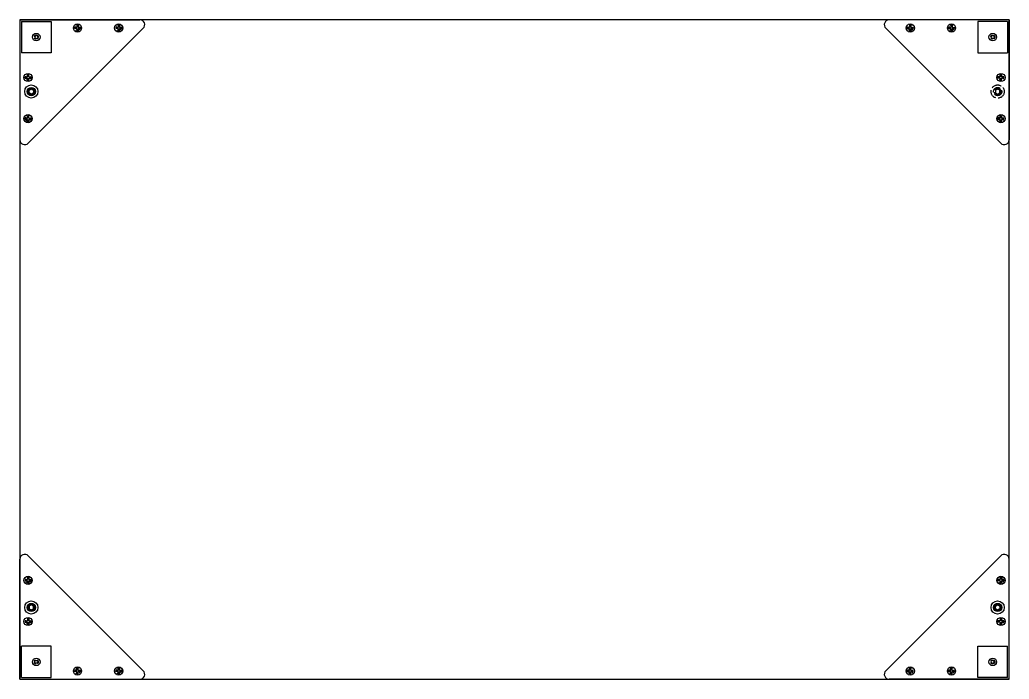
# Model space of a CAD drawing. Header units: centimetres. Extents: x 95 to 1072, y -88 to 650.
# Drawn here: x 320.3 to 380.3, y 41.8 to 81.8 of the extents above; entities that cross this region are included whole.
import ezdxf

# ---------------------------------------------------------------- set-up
doc = ezdxf.new("R2010")
doc.units = ezdxf.units.CM
doc.linetypes.add('ACAD_ISO02W100', pattern=[15, 12, -3])
doc.layers.add('mobile', color=7, linetype='Continuous')
doc.layers.add('Viti', color=90, linetype='Continuous')

msp = doc.modelspace()

# ---------------------------------------------------------------- linework, layer by layer
at = {"layer": 'mobile'}
for p, q in [((320.317, 81.797), (320.317, 74.522)), ((320.317, 81.797), (327.593, 81.797)), ((320.417, 81.697), (320.417, 79.797)), ((320.417, 81.697), (322.217, 81.697)), ((322.217, 81.697), (322.217, 79.797)), ((380.317, 81.797), (373.042, 81.797)), ((378.417, 81.697), (378.417, 79.797)), ((380.217, 81.697), (378.417, 81.697)), ((380.217, 81.697), (380.217, 79.797)), ((380.317, 81.797), (380.317, 74.522)), ((320.829, 74.31), (327.805, 81.285)), ((379.805, 74.31), (372.829, 81.285)), ((322.217, 79.797), (320.417, 79.797)), ((378.417, 79.797), (380.217, 79.797)), ((320.829, 49.285), (327.805, 42.31)), ((379.805, 49.285), (372.829, 42.31)), ((320.317, 41.797), (320.317, 49.073)), ((380.317, 41.797), (380.317, 49.073)), ((322.217, 43.797), (320.417, 43.797)), ((320.417, 41.897), (320.417, 43.797)), ((322.217, 41.897), (322.217, 43.797)), ((378.417, 41.897), (378.417, 43.797)), ((378.417, 43.797), (380.217, 43.797)), ((380.217, 41.897), (380.217, 43.797)), ((320.317, 41.797), (327.593, 41.797)), ((320.417, 41.897), (322.217, 41.897)), ((380.317, 41.797), (373.042, 41.797)), ((380.217, 41.897), (378.417, 41.897))]:
    msp.add_line(p, q, dxfattribs=at)
msp.add_lwpolyline([(320.317, 41.797), (380.317, 41.797), (380.317, 81.797), (320.317, 81.797)], close=True, dxfattribs=at)
for centre, start, end in [((327.593, 81.497), 315, 90), ((373.042, 81.497), 90, 225), ((320.617, 74.522), 180, 315), ((380.017, 74.522), 225, 0), ((320.617, 49.073), 45, 180), ((380.017, 49.073), 0, 135), ((327.593, 42.097), 270, 45), ((373.042, 42.097), 135, 270)]:
    msp.add_arc(centre, 0.3, start, end, dxfattribs=at)
at = {"layer": 'Viti'}
for p, q in [((323.634, 81.336), (323.634, 81.259)), ((323.778, 81.336), (323.634, 81.336)), ((323.778, 81.259), (323.634, 81.259)), ((323.778, 81.481), (323.778, 81.336)), ((323.856, 81.481), (323.778, 81.481)), ((323.778, 81.259), (323.778, 81.097)), ((323.856, 81.097), (323.778, 81.097)), ((323.856, 81.481), (323.856, 81.336)), ((324.017, 81.336), (323.856, 81.336)), ((323.856, 81.259), (323.856, 81.097)), ((324.017, 81.259), (323.856, 81.259)), ((324.017, 81.336), (324.017, 81.259)), ((326.134, 81.336), (326.134, 81.259)), ((326.278, 81.336), (326.134, 81.336)), ((326.278, 81.259), (326.134, 81.259)), ((326.278, 81.481), (326.278, 81.336)), ((326.356, 81.481), (326.278, 81.481)), ((326.278, 81.259), (326.278, 81.097)), ((326.356, 81.097), (326.278, 81.097)), ((326.356, 81.481), (326.356, 81.336)), ((326.517, 81.336), (326.356, 81.336)), ((326.356, 81.259), (326.356, 81.097)), ((326.517, 81.259), (326.356, 81.259)), ((326.517, 81.336), (326.517, 81.259)), ((374.117, 81.336), (374.117, 81.259)), ((374.117, 81.336), (374.278, 81.336)), ((374.117, 81.259), (374.278, 81.259)), ((374.278, 81.481), (374.278, 81.336)), ((374.278, 81.481), (374.356, 81.481)), ((374.278, 81.259), (374.278, 81.097)), ((374.278, 81.097), (374.356, 81.097)), ((374.356, 81.481), (374.356, 81.336)), ((374.356, 81.336), (374.501, 81.336)), ((374.356, 81.259), (374.356, 81.097)), ((374.356, 81.259), (374.501, 81.259)), ((374.501, 81.336), (374.501, 81.259)), ((376.617, 81.336), (376.617, 81.259)), ((376.617, 81.336), (376.778, 81.336)), ((376.617, 81.259), (376.778, 81.259)), ((376.778, 81.481), (376.778, 81.336)), ((376.778, 81.481), (376.856, 81.481)), ((376.778, 81.259), (376.778, 81.097)), ((376.778, 81.097), (376.856, 81.097)), ((376.856, 81.481), (376.856, 81.336)), ((376.856, 81.336), (377.001, 81.336)), ((376.856, 81.259), (376.856, 81.097)), ((376.856, 81.259), (377.001, 81.259)), ((377.001, 81.336), (377.001, 81.259)), ((320.634, 78.336), (320.778, 78.336)), ((320.634, 78.258), (320.634, 78.336)), ((320.634, 78.258), (320.778, 78.258)), ((320.778, 78.481), (320.856, 78.481)), ((320.778, 78.336), (320.778, 78.481)), ((320.778, 78.097), (320.778, 78.258)), ((320.778, 78.097), (320.856, 78.097)), ((320.856, 78.336), (320.856, 78.481)), ((320.856, 78.336), (321.017, 78.336)), ((320.856, 78.258), (321.017, 78.258)), ((320.856, 78.097), (320.856, 78.258)), ((321.017, 78.258), (321.017, 78.336)), ((379.778, 78.336), (379.617, 78.336)), ((379.617, 78.258), (379.617, 78.336)), ((379.778, 78.258), (379.617, 78.258)), ((379.856, 78.481), (379.778, 78.481)), ((379.778, 78.336), (379.778, 78.481)), ((379.778, 78.097), (379.778, 78.258)), ((379.856, 78.097), (379.778, 78.097)), ((379.856, 78.336), (379.856, 78.481)), ((380.001, 78.336), (379.856, 78.336)), ((380.001, 78.258), (379.856, 78.258)), ((379.856, 78.097), (379.856, 78.258)), ((380.001, 78.258), (380.001, 78.336)), ((320.634, 75.836), (320.778, 75.836)), ((320.634, 75.758), (320.634, 75.836)), ((320.634, 75.758), (320.778, 75.758)), ((320.778, 75.981), (320.856, 75.981)), ((320.778, 75.836), (320.778, 75.981)), ((320.778, 75.597), (320.778, 75.758)), ((320.856, 75.836), (320.856, 75.981)), ((320.856, 75.836), (321.017, 75.836)), ((320.856, 75.758), (321.017, 75.758)), ((320.856, 75.597), (320.856, 75.758)), ((321.017, 75.758), (321.017, 75.836)), ((379.778, 75.836), (379.617, 75.836)), ((379.617, 75.758), (379.617, 75.836)), ((379.778, 75.758), (379.617, 75.758)), ((379.856, 75.981), (379.778, 75.981)), ((379.778, 75.836), (379.778, 75.981)), ((379.778, 75.597), (379.778, 75.758)), ((379.856, 75.836), (379.856, 75.981)), ((380.001, 75.836), (379.856, 75.836)), ((380.001, 75.758), (379.856, 75.758)), ((379.856, 75.597), (379.856, 75.758)), ((380.001, 75.758), (380.001, 75.836)), ((320.778, 75.597), (320.856, 75.597)), ((379.856, 75.597), (379.778, 75.597)), ((320.634, 47.836), (320.778, 47.836)), ((320.634, 47.836), (320.634, 47.759)), ((320.634, 47.759), (320.778, 47.759)), ((320.778, 47.997), (320.856, 47.997)), ((320.778, 47.997), (320.778, 47.836)), ((320.778, 47.759), (320.778, 47.614)), ((320.778, 47.614), (320.856, 47.614)), ((320.856, 47.997), (320.856, 47.836)), ((320.856, 47.836), (321.017, 47.836)), ((320.856, 47.759), (321.017, 47.759)), ((320.856, 47.759), (320.856, 47.614)), ((321.017, 47.836), (321.017, 47.759)), ((379.778, 47.836), (379.617, 47.836)), ((379.617, 47.836), (379.617, 47.759)), ((379.778, 47.759), (379.617, 47.759)), ((379.856, 47.997), (379.778, 47.997)), ((379.778, 47.997), (379.778, 47.836)), ((379.778, 47.759), (379.778, 47.614)), ((379.856, 47.614), (379.778, 47.614)), ((379.856, 47.997), (379.856, 47.836)), ((380.001, 47.836), (379.856, 47.836)), ((380.001, 47.759), (379.856, 47.759)), ((379.856, 47.759), (379.856, 47.614)), ((380.001, 47.836), (380.001, 47.759)), ((320.634, 45.336), (320.778, 45.336)), ((320.634, 45.336), (320.634, 45.259)), ((320.634, 45.259), (320.778, 45.259)), ((320.778, 45.497), (320.856, 45.497)), ((320.778, 45.497), (320.778, 45.336)), ((320.778, 45.259), (320.778, 45.114)), ((320.778, 45.114), (320.856, 45.114)), ((320.856, 45.497), (320.856, 45.336)), ((320.856, 45.336), (321.017, 45.336)), ((320.856, 45.259), (321.017, 45.259)), ((320.856, 45.259), (320.856, 45.114)), ((321.017, 45.336), (321.017, 45.259)), ((379.778, 45.336), (379.617, 45.336)), ((379.617, 45.336), (379.617, 45.259)), ((379.778, 45.259), (379.617, 45.259)), ((379.856, 45.497), (379.778, 45.497)), ((379.778, 45.497), (379.778, 45.336)), ((379.778, 45.259), (379.778, 45.114)), ((379.856, 45.114), (379.778, 45.114)), ((379.856, 45.497), (379.856, 45.336)), ((380.001, 45.336), (379.856, 45.336)), ((380.001, 45.259), (379.856, 45.259)), ((379.856, 45.259), (379.856, 45.114)), ((380.001, 45.336), (380.001, 45.259)), ((323.634, 42.259), (323.634, 42.336)), ((323.778, 42.336), (323.634, 42.336)), ((323.778, 42.259), (323.634, 42.259)), ((323.778, 42.336), (323.778, 42.497)), ((323.856, 42.497), (323.778, 42.497)), ((323.778, 42.114), (323.778, 42.259)), ((323.856, 42.114), (323.778, 42.114)), ((323.856, 42.336), (323.856, 42.497)), ((324.017, 42.336), (323.856, 42.336)), ((323.856, 42.114), (323.856, 42.259)), ((324.017, 42.259), (323.856, 42.259)), ((324.017, 42.259), (324.017, 42.336)), ((326.134, 42.259), (326.134, 42.336)), ((326.278, 42.336), (326.134, 42.336)), ((326.278, 42.259), (326.134, 42.259)), ((326.278, 42.336), (326.278, 42.497)), ((326.356, 42.497), (326.278, 42.497)), ((326.278, 42.114), (326.278, 42.259)), ((326.356, 42.114), (326.278, 42.114)), ((326.356, 42.336), (326.356, 42.497)), ((326.517, 42.336), (326.356, 42.336)), ((326.356, 42.114), (326.356, 42.259)), ((326.517, 42.259), (326.356, 42.259)), ((326.517, 42.259), (326.517, 42.336)), ((374.117, 42.259), (374.117, 42.336)), ((374.117, 42.336), (374.278, 42.336)), ((374.117, 42.259), (374.278, 42.259)), ((374.278, 42.336), (374.278, 42.497)), ((374.278, 42.497), (374.356, 42.497)), ((374.278, 42.114), (374.278, 42.259)), ((374.278, 42.114), (374.356, 42.114)), ((374.356, 42.336), (374.356, 42.497)), ((374.356, 42.336), (374.501, 42.336)), ((374.356, 42.114), (374.356, 42.259)), ((374.356, 42.259), (374.501, 42.259)), ((374.501, 42.259), (374.501, 42.336)), ((376.617, 42.259), (376.617, 42.336)), ((376.617, 42.336), (376.778, 42.336)), ((376.617, 42.259), (376.778, 42.259)), ((376.778, 42.336), (376.778, 42.497)), ((376.778, 42.497), (376.856, 42.497)), ((376.778, 42.114), (376.778, 42.259)), ((376.778, 42.114), (376.856, 42.114)), ((376.856, 42.336), (376.856, 42.497)), ((376.856, 42.336), (377.001, 42.336)), ((376.856, 42.114), (376.856, 42.259)), ((376.856, 42.259), (377.001, 42.259)), ((377.001, 42.259), (377.001, 42.336))]:
    msp.add_line(p, q, dxfattribs=at)
for points in [[(321.267, 80.834), (321.217, 80.747), (321.267, 80.661), (321.367, 80.661), (321.417, 80.747), (321.367, 80.834)], [(379.367, 80.834), (379.417, 80.747), (379.367, 80.661), (379.267, 80.661), (379.217, 80.747), (379.267, 80.834)], [(320.884, 77.521), (321.017, 77.598), (321.151, 77.521), (321.151, 77.367), (321.017, 77.29), (320.884, 77.367)], [(320.884, 46.074), (321.017, 45.997), (321.151, 46.074), (321.151, 46.227), (321.017, 46.304), (320.884, 46.227)], [(379.751, 46.074), (379.617, 45.997), (379.484, 46.074), (379.484, 46.227), (379.617, 46.304), (379.751, 46.227)], [(321.267, 42.761), (321.217, 42.847), (321.267, 42.934), (321.367, 42.934), (321.417, 42.847), (321.367, 42.761)], [(379.367, 42.761), (379.417, 42.847), (379.367, 42.934), (379.267, 42.934), (379.217, 42.847), (379.267, 42.761)]]:
    msp.add_lwpolyline(points, close=True, dxfattribs=at)
at = {"layer": 'Viti', "linetype": 'ACAD_ISO02W100', "ltscale": 0.05}
msp.add_lwpolyline([(379.751, 77.521), (379.617, 77.598), (379.484, 77.521), (379.484, 77.367), (379.617, 77.29), (379.751, 77.367)], close=True, dxfattribs=at)
at = {"layer": 'Viti'}
for centre, radius in [((323.817, 81.297), 0.25), ((326.317, 81.297), 0.25), ((374.317, 81.297), 0.25), ((376.817, 81.297), 0.25), ((320.817, 78.297), 0.25), ((379.817, 78.297), 0.25), ((321.017, 77.444), 0.4), ((321.017, 77.444), 0.25), ((320.817, 75.797), 0.25), ((379.817, 75.797), 0.25), ((320.817, 47.797), 0.25), ((379.817, 47.797), 0.25), ((321.017, 46.15), 0.4), ((321.017, 46.15), 0.25), ((379.617, 46.15), 0.4), ((379.617, 46.15), 0.25), ((320.817, 45.297), 0.25), ((379.817, 45.297), 0.25), ((323.817, 42.297), 0.25), ((326.317, 42.297), 0.25), ((374.317, 42.297), 0.25), ((376.817, 42.297), 0.25)]:
    msp.add_circle(centre, radius, dxfattribs=at)
at = {"layer": 'Viti', "linetype": 'ACAD_ISO02W100', "ltscale": 0.01}
for centre, radius in [((323.817, 81.297), 0.15), ((326.317, 81.297), 0.15), ((374.317, 81.297), 0.15), ((376.817, 81.297), 0.15), ((321.317, 80.747), 0.127), ((379.317, 80.747), 0.127), ((320.817, 78.297), 0.15), ((379.817, 78.297), 0.15), ((320.817, 75.797), 0.15), ((379.817, 75.797), 0.15), ((320.817, 47.797), 0.15), ((379.817, 47.797), 0.15), ((320.817, 45.297), 0.15), ((379.817, 45.297), 0.15), ((321.317, 42.847), 0.127), ((379.317, 42.847), 0.127), ((323.817, 42.297), 0.15), ((326.317, 42.297), 0.15), ((374.317, 42.297), 0.15), ((376.817, 42.297), 0.15)]:
    msp.add_circle(centre, radius, dxfattribs=at)
at = {"layer": 'Viti', "ltscale": 0.01}
for centre in [(321.317, 80.747), (379.317, 80.747), (321.317, 42.847), (379.317, 42.847)]:
    msp.add_circle(centre, 0.227, dxfattribs=at)
at = {"layer": 'Viti', "linetype": 'ACAD_ISO02W100'}
for centre in [(321.017, 77.444), (321.017, 46.15), (379.617, 46.15)]:
    msp.add_circle(centre, 0.2, dxfattribs=at)
at = {"layer": 'Viti', "linetype": 'ACAD_ISO02W100', "ltscale": 0.05}
for radius in [0.4, 0.25, 0.2]:
    msp.add_circle((379.617, 77.444), radius, dxfattribs=at)

doc.saveas('drawing.dxf')
